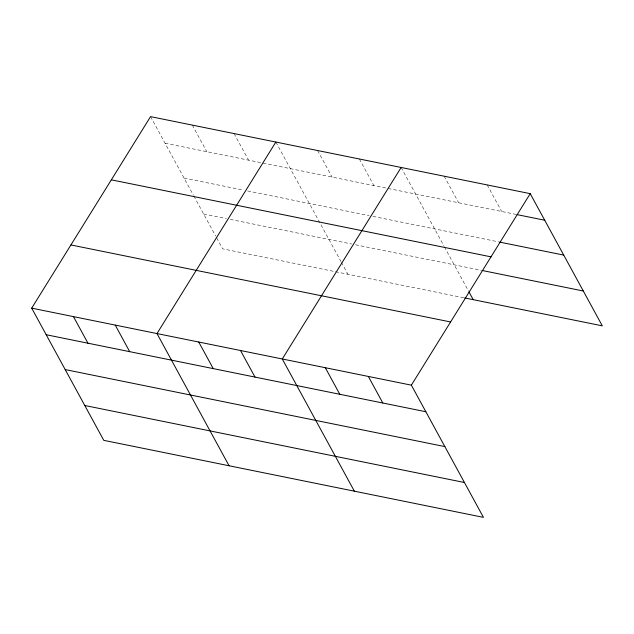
<?xml version="1.0" encoding="UTF-8"?>
<svg xmlns="http://www.w3.org/2000/svg" width="634" height="634" viewBox="0 0 634 634"><rect width="100%" height="100%" fill="white"/><g stroke="black" fill="none" stroke-linecap="round" stroke-linejoin="round"><path stroke-width="0.48" stroke-dasharray="3.17 2.38" d="M165.046 143.213L387.152 188.266M388.103 188.464L516.028 214.411M184.05 178.075L243.852 190.2M247.648 190.969L369.139 215.615M372.935 216.384L498.696 241.895M203.633 213.983L226.409 218.603M230.213 219.372L351.704 244.019M355.5 244.787L480.984 270.243M463.723 297.742L222.637 248.837L216.146 236.934M487.189 184.922L501.684 211.502M444.165 176.197L458.659 202.777M401.132 167.463L443.959 246M444.418 246.856L468.581 291.164M359.375 158.991L373.862 185.572M317.61 150.52L332.105 177.1M275.845 142.048L340.973 261.501M341.433 262.349L347.923 274.253M234.081 133.576L248.576 160.156M192.324 125.104L206.811 151.685M150.559 116.632L193.378 195.169M193.845 196.025L215.687 236.086"/><path stroke-width="0.95" d="M31.7 308.148L411.363 385.163L483.441 517.368L103.778 440.345L31.7 308.148L150.559 116.632L530.222 193.655L602.3 325.852L464.674 297.932M275.845 142.048L156.986 333.563L229.064 465.76M401.132 167.463L282.281 358.979L354.358 491.176M411.363 385.163L530.222 193.655M516.979 214.609L544.709 220.228M499.655 242.093L563.713 255.09M111.338 179.834L491.001 256.849M481.943 270.441L583.296 290.998M70.921 244.946L450.584 321.961M46.195 334.728L425.858 411.743M65.199 369.582L444.862 446.598M84.774 405.491L464.437 482.506M469.041 292.02L473.218 299.668M368.338 376.43L382.825 403.01M325.305 367.704L339.8 394.285M240.516 350.507L255.003 377.087M198.751 342.035L213.246 368.616M115.23 325.091L129.716 351.672M73.465 316.62L87.952 343.2"/></g></svg>
